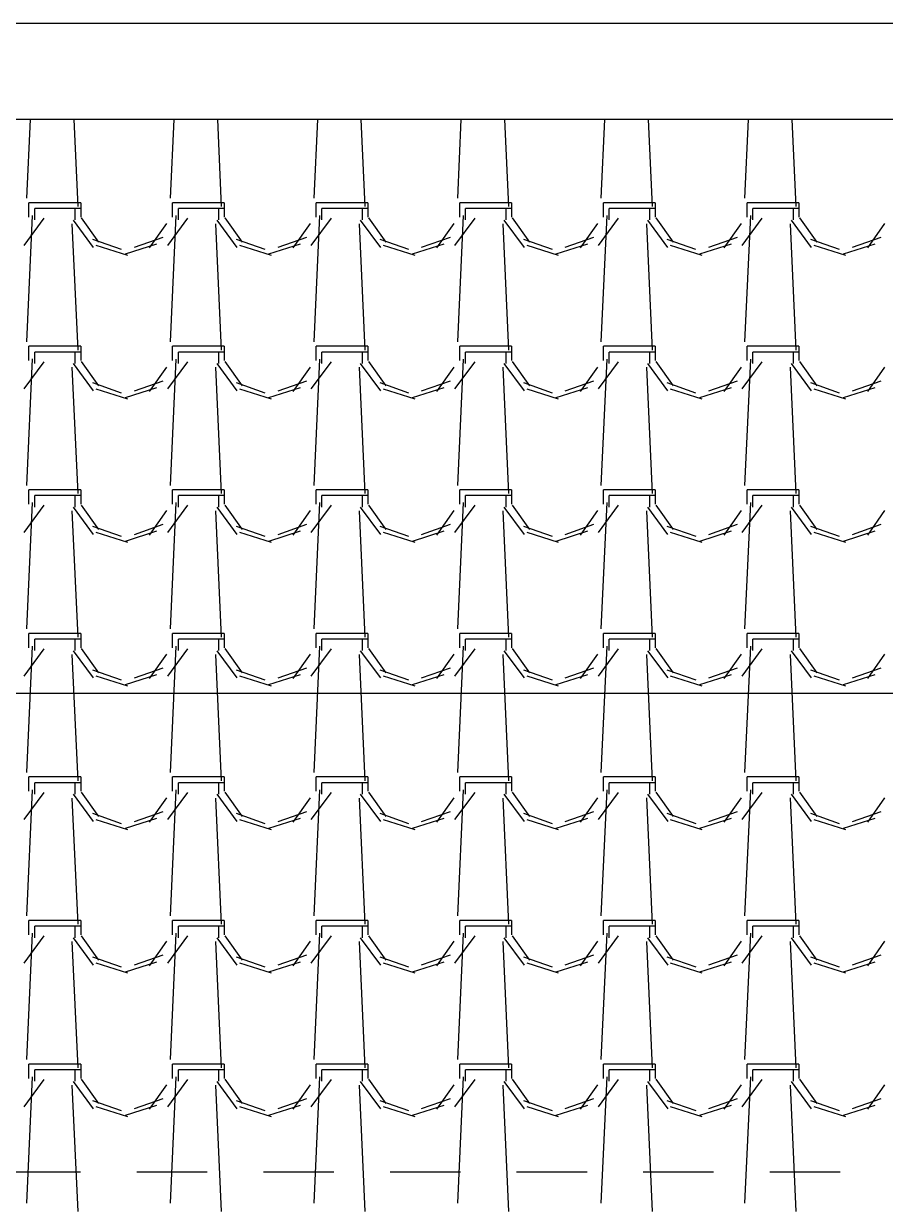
# Model space of a CAD drawing. Header units: millimetres. Extents: x 3923 to 4007, y 744 to 863.
# Drawn here: x 3932.637 to 3934.168, y 853.651 to 855.752 of the extents above; entities that cross this region are included whole.
import ezdxf

# ---------------------------------------------------------------- set-up
doc = ezdxf.new("R2010")
doc.units = ezdxf.units.MM
doc.linetypes.add('HIDDEN2', pattern=[0.1875, 0.125, -0.0625])
doc.layers.add('-HIDRO', color=8, linetype='Continuous')

msp = doc.modelspace()

# ---------------------------------------------------------------- linework, layer by layer
at = {"layer": '-HIDRO'}
for p, q in [((3936.0752, 855.7515), (3930.9722, 855.7515)), ((3935.9051, 855.5814), (3931.1423, 855.5814)), ((3940.838, 854.5608), (3931.1423, 854.5608))]:
    msp.add_line(p, q, dxfattribs=at)
at = {"layer": '-HIDRO', "linetype": 'Continuous'}
for p, q in [((3932.6486, 855.5814), (3932.6422, 855.4412)), ((3932.7261, 855.5814), (3932.7332, 855.4265)), ((3932.9037, 855.5814), (3932.8973, 855.4412)), ((3932.9813, 855.5814), (3932.9883, 855.4265)), ((3933.1589, 855.5814), (3933.1525, 855.4412)), ((3933.2364, 855.5814), (3933.2435, 855.4265)), ((3933.414, 855.5814), (3933.4077, 855.4412)), ((3933.4916, 855.5814), (3933.4986, 855.4265)), ((3933.6692, 855.5814), (3933.6628, 855.4412)), ((3933.7468, 855.5814), (3933.7538, 855.4265)), ((3933.9243, 855.5814), (3933.918, 855.4412)), ((3934.0019, 855.5814), (3934.0089, 855.4265)), ((3932.7283, 855.4332), (3932.6466, 855.4332)), ((3932.6466, 855.4077), (3932.6466, 855.4332)), ((3932.7385, 855.4332), (3932.7283, 855.4332)), ((3932.7385, 855.4332), (3932.7385, 855.4077)), ((3932.9834, 855.4332), (3932.9018, 855.4332)), ((3932.9018, 855.4077), (3932.9018, 855.4332)), ((3932.9936, 855.4332), (3932.9834, 855.4332)), ((3932.9936, 855.4332), (3932.9936, 855.4077)), ((3933.2386, 855.4332), (3933.1569, 855.4332)), ((3933.1569, 855.4077), (3933.1569, 855.4332)), ((3933.2488, 855.4332), (3933.2386, 855.4332)), ((3933.2488, 855.4332), (3933.2488, 855.4077)), ((3933.4937, 855.4332), (3933.4121, 855.4332)), ((3933.4121, 855.4077), (3933.4121, 855.4332)), ((3933.5039, 855.4332), (3933.4937, 855.4332)), ((3933.5039, 855.4332), (3933.5039, 855.4077)), ((3933.7489, 855.4332), (3933.6672, 855.4332)), ((3933.6672, 855.4077), (3933.6672, 855.4332)), ((3933.7591, 855.4332), (3933.7489, 855.4332)), ((3933.7591, 855.4332), (3933.7591, 855.4077)), ((3934.004, 855.4332), (3933.9224, 855.4332)), ((3933.9224, 855.4077), (3933.9224, 855.4332)), ((3934.0142, 855.4332), (3934.004, 855.4332)), ((3934.0142, 855.4332), (3934.0142, 855.4077)), ((3932.7283, 855.423), (3932.6568, 855.423)), ((3932.6568, 855.4026), (3932.6568, 855.423)), ((3932.7283, 855.423), (3932.7283, 855.4026)), ((3932.7385, 855.423), (3932.7283, 855.423)), ((3932.9834, 855.423), (3932.912, 855.423)), ((3932.912, 855.4026), (3932.912, 855.423)), ((3932.9834, 855.423), (3932.9834, 855.4026)), ((3932.9936, 855.423), (3932.9834, 855.423)), ((3933.2386, 855.423), (3933.1671, 855.423)), ((3933.1671, 855.4026), (3933.1671, 855.423)), ((3933.2386, 855.423), (3933.2386, 855.4026)), ((3933.2488, 855.423), (3933.2386, 855.423)), ((3933.4937, 855.423), (3933.4223, 855.423)), ((3933.4223, 855.4026), (3933.4223, 855.423)), ((3933.4937, 855.423), (3933.4937, 855.4026)), ((3933.5039, 855.423), (3933.4937, 855.423)), ((3933.7489, 855.423), (3933.6774, 855.423)), ((3933.6774, 855.4026), (3933.6774, 855.423)), ((3933.7489, 855.423), (3933.7489, 855.4026)), ((3933.7591, 855.423), (3933.7489, 855.423)), ((3934.004, 855.423), (3933.9326, 855.423)), ((3933.9326, 855.4026), (3933.9326, 855.423)), ((3934.004, 855.423), (3934.004, 855.4026)), ((3934.0142, 855.423), (3934.004, 855.423)), ((3932.6379, 855.3573), (3932.6736, 855.4058)), ((3932.6524, 855.4106), (3932.6422, 855.1861)), ((3932.723, 855.3958), (3932.7332, 855.1713)), ((3932.7249, 855.4024), (3932.7607, 855.3539)), ((3932.7396, 855.4062), (3932.7702, 855.3629)), ((3932.8609, 855.3528), (3932.8915, 855.3962)), ((3932.893, 855.3573), (3932.9287, 855.4058)), ((3932.9076, 855.4106), (3932.8973, 855.1861)), ((3932.9781, 855.3958), (3932.9883, 855.1713)), ((3932.9801, 855.4024), (3933.0158, 855.3539)), ((3932.9947, 855.4062), (3933.0254, 855.3629)), ((3933.1161, 855.3528), (3933.1467, 855.3962)), ((3933.1482, 855.3573), (3933.1839, 855.4058)), ((3933.1627, 855.4106), (3933.1525, 855.1861)), ((3933.2333, 855.3958), (3933.2435, 855.1713)), ((3933.2352, 855.4024), (3933.2709, 855.3539)), ((3933.2499, 855.4062), (3933.2805, 855.3629)), ((3933.3712, 855.3528), (3933.4018, 855.3962)), ((3933.4033, 855.3573), (3933.439, 855.4058)), ((3933.4179, 855.4106), (3933.4077, 855.1861)), ((3933.4884, 855.3958), (3933.4986, 855.1713)), ((3933.4904, 855.4024), (3933.5261, 855.3539)), ((3933.505, 855.4062), (3933.5357, 855.3629)), ((3933.6264, 855.3528), (3933.657, 855.3962)), ((3933.6585, 855.3573), (3933.6942, 855.4058)), ((3933.673, 855.4106), (3933.6628, 855.1861)), ((3933.7436, 855.3959), (3933.7538, 855.1713)), ((3933.7455, 855.4024), (3933.7812, 855.3539)), ((3933.7602, 855.4062), (3933.7908, 855.3629)), ((3933.8815, 855.3529), (3933.9122, 855.3962)), ((3933.9136, 855.3573), (3933.9493, 855.4058)), ((3933.9282, 855.4106), (3933.918, 855.1861)), ((3933.9987, 855.3959), (3934.0089, 855.1713)), ((3934.0007, 855.4024), (3934.0364, 855.3539)), ((3934.0153, 855.4062), (3934.046, 855.3629)), ((3934.1367, 855.3529), (3934.1673, 855.3962)), ((3932.8339, 855.3541), (3932.885, 855.372)), ((3933.0891, 855.3541), (3933.1401, 855.372)), ((3933.3442, 855.3541), (3933.3953, 855.372)), ((3933.5994, 855.3541), (3933.6504, 855.372)), ((3933.8545, 855.3541), (3933.9056, 855.372)), ((3934.1097, 855.3541), (3934.1607, 855.372)), ((3932.7594, 855.3686), (3932.8104, 855.3507)), ((3932.7654, 855.3578), (3932.8216, 855.34)), ((3932.8178, 855.3422), (3932.874, 855.3601)), ((3933.0146, 855.3686), (3933.0656, 855.3507)), ((3933.0206, 855.3578), (3933.0767, 855.34)), ((3933.073, 855.3422), (3933.1291, 855.3601)), ((3933.2697, 855.3686), (3933.3207, 855.3507)), ((3933.2757, 855.3578), (3933.3319, 855.34)), ((3933.3281, 855.3422), (3933.3843, 855.3601)), ((3933.5249, 855.3686), (3933.5759, 855.3507)), ((3933.5309, 855.3578), (3933.587, 855.34)), ((3933.5833, 855.3422), (3933.6394, 855.3601)), ((3933.78, 855.3686), (3933.831, 855.3507)), ((3933.786, 855.3578), (3933.8422, 855.34)), ((3933.8384, 855.3422), (3933.8946, 855.3601)), ((3934.0352, 855.3686), (3934.0862, 855.3507)), ((3934.0412, 855.3578), (3934.0973, 855.34)), ((3934.0936, 855.3422), (3934.1497, 855.3601)), ((3932.7283, 855.1781), (3932.6466, 855.1781)), ((3932.6466, 855.1526), (3932.6466, 855.1781)), ((3932.7283, 855.1679), (3932.6568, 855.1679)), ((3932.6568, 855.1475), (3932.6568, 855.1679)), ((3932.7385, 855.1781), (3932.7283, 855.1781)), ((3932.7283, 855.1679), (3932.7283, 855.1475)), ((3932.7385, 855.1679), (3932.7283, 855.1679)), ((3932.7385, 855.1781), (3932.7385, 855.1526)), ((3932.9834, 855.1781), (3932.9018, 855.1781)), ((3932.9018, 855.1526), (3932.9018, 855.1781)), ((3932.9834, 855.1679), (3932.912, 855.1679)), ((3932.912, 855.1475), (3932.912, 855.1679)), ((3932.9936, 855.1781), (3932.9834, 855.1781)), ((3932.9834, 855.1679), (3932.9834, 855.1475)), ((3932.9936, 855.1679), (3932.9834, 855.1679)), ((3932.9936, 855.1781), (3932.9936, 855.1526)), ((3933.2386, 855.1781), (3933.1569, 855.1781)), ((3933.1569, 855.1526), (3933.1569, 855.1781)), ((3933.2386, 855.1679), (3933.1671, 855.1679)), ((3933.1671, 855.1475), (3933.1671, 855.1679)), ((3933.2488, 855.1781), (3933.2386, 855.1781)), ((3933.2386, 855.1679), (3933.2386, 855.1475)), ((3933.2488, 855.1679), (3933.2386, 855.1679)), ((3933.2488, 855.1781), (3933.2488, 855.1526)), ((3933.4937, 855.1781), (3933.4121, 855.1781)), ((3933.4121, 855.1526), (3933.4121, 855.1781)), ((3933.4937, 855.1679), (3933.4223, 855.1679)), ((3933.4223, 855.1475), (3933.4223, 855.1679)), ((3933.5039, 855.1781), (3933.4937, 855.1781)), ((3933.4937, 855.1679), (3933.4937, 855.1475)), ((3933.5039, 855.1679), (3933.4937, 855.1679)), ((3933.5039, 855.1781), (3933.5039, 855.1526)), ((3933.7489, 855.1781), (3933.6672, 855.1781)), ((3933.6672, 855.1526), (3933.6672, 855.1781)), ((3933.7489, 855.1679), (3933.6774, 855.1679)), ((3933.6774, 855.1475), (3933.6774, 855.1679)), ((3933.7591, 855.1781), (3933.7489, 855.1781)), ((3933.7489, 855.1679), (3933.7489, 855.1475)), ((3933.7591, 855.1679), (3933.7489, 855.1679)), ((3933.7591, 855.1781), (3933.7591, 855.1526)), ((3934.004, 855.1781), (3933.9224, 855.1781)), ((3933.9224, 855.1526), (3933.9224, 855.1781)), ((3934.004, 855.1679), (3933.9326, 855.1679)), ((3933.9326, 855.1475), (3933.9326, 855.1679)), ((3934.0142, 855.1781), (3934.004, 855.1781)), ((3934.004, 855.1679), (3934.004, 855.1475)), ((3934.0142, 855.1679), (3934.004, 855.1679)), ((3934.0142, 855.1781), (3934.0142, 855.1526)), ((3932.6379, 855.1022), (3932.6736, 855.1506)), ((3932.6524, 855.1555), (3932.6422, 854.9309)), ((3932.723, 855.1407), (3932.7332, 854.9162)), ((3932.7249, 855.1472), (3932.7607, 855.0988)), ((3932.7396, 855.1511), (3932.7702, 855.1077)), ((3932.8609, 855.0977), (3932.8915, 855.1411)), ((3932.893, 855.1022), (3932.9287, 855.1506)), ((3932.9076, 855.1554), (3932.8973, 854.9309)), ((3932.9781, 855.1407), (3932.9883, 854.9162)), ((3932.9801, 855.1472), (3933.0158, 855.0988)), ((3932.9947, 855.1511), (3933.0254, 855.1077)), ((3933.1161, 855.0977), (3933.1467, 855.1411)), ((3933.1482, 855.1022), (3933.1839, 855.1506)), ((3933.1627, 855.1554), (3933.1525, 854.9309)), ((3933.2333, 855.1407), (3933.2435, 854.9162)), ((3933.2352, 855.1472), (3933.271, 855.0988)), ((3933.2499, 855.1511), (3933.2805, 855.1077)), ((3933.3712, 855.0977), (3933.4019, 855.1411)), ((3933.4033, 855.1022), (3933.439, 855.1506)), ((3933.4179, 855.1554), (3933.4077, 854.9309)), ((3933.4884, 855.1407), (3933.4986, 854.9162)), ((3933.4904, 855.1472), (3933.5261, 855.0988)), ((3933.505, 855.1511), (3933.5357, 855.1077)), ((3933.6264, 855.0977), (3933.657, 855.1411)), ((3933.6585, 855.1022), (3933.6942, 855.1506)), ((3933.673, 855.1554), (3933.6628, 854.9309)), ((3933.7436, 855.1407), (3933.7538, 854.9162)), ((3933.7455, 855.1472), (3933.7812, 855.0988)), ((3933.7602, 855.1511), (3933.7908, 855.1077)), ((3933.8815, 855.0977), (3933.9122, 855.1411)), ((3933.9136, 855.1022), (3933.9493, 855.1506)), ((3933.9282, 855.1554), (3933.918, 854.9309)), ((3933.9987, 855.1407), (3934.0089, 854.9162)), ((3934.0007, 855.1472), (3934.0364, 855.0988)), ((3934.0153, 855.1511), (3934.046, 855.1077)), ((3934.1367, 855.0977), (3934.1673, 855.1411)), ((3932.7594, 855.1134), (3932.8105, 855.0956)), ((3932.7654, 855.1027), (3932.8216, 855.0848)), ((3932.8178, 855.0871), (3932.874, 855.1049)), ((3932.8339, 855.099), (3932.885, 855.1168)), ((3933.0146, 855.1134), (3933.0656, 855.0956)), ((3933.0206, 855.1027), (3933.0767, 855.0848)), ((3933.073, 855.0871), (3933.1291, 855.1049)), ((3933.0891, 855.099), (3933.1401, 855.1168)), ((3933.2697, 855.1134), (3933.3208, 855.0956)), ((3933.2757, 855.1027), (3933.3319, 855.0848)), ((3933.3281, 855.0871), (3933.3843, 855.1049)), ((3933.3442, 855.099), (3933.3953, 855.1168)), ((3933.5249, 855.1134), (3933.5759, 855.0956)), ((3933.5309, 855.1027), (3933.587, 855.0848)), ((3933.5833, 855.0871), (3933.6394, 855.1049)), ((3933.5994, 855.099), (3933.6504, 855.1168)), ((3933.78, 855.1134), (3933.831, 855.0956)), ((3933.786, 855.1027), (3933.8422, 855.0848)), ((3933.8384, 855.0871), (3933.8946, 855.1049)), ((3933.8545, 855.099), (3933.9056, 855.1168)), ((3934.0352, 855.1134), (3934.0862, 855.0956)), ((3934.0412, 855.1027), (3934.0973, 855.0848)), ((3934.0936, 855.0871), (3934.1497, 855.1049)), ((3934.1097, 855.099), (3934.1607, 855.1168)), ((3932.7283, 854.9229), (3932.6466, 854.9229)), ((3932.6466, 854.8974), (3932.6466, 854.9229)), ((3932.7283, 854.9127), (3932.6568, 854.9127)), ((3932.6568, 854.8923), (3932.6568, 854.9127)), ((3932.7385, 854.9229), (3932.7283, 854.9229)), ((3932.7283, 854.9127), (3932.7283, 854.8923)), ((3932.7385, 854.9127), (3932.7283, 854.9127)), ((3932.7385, 854.9229), (3932.7385, 854.8974)), ((3932.9834, 854.9229), (3932.9018, 854.9229)), ((3932.9018, 854.8974), (3932.9018, 854.9229)), ((3932.9834, 854.9127), (3932.912, 854.9127)), ((3932.912, 854.8923), (3932.912, 854.9127)), ((3932.9936, 854.9229), (3932.9834, 854.9229)), ((3932.9834, 854.9127), (3932.9834, 854.8923)), ((3932.9936, 854.9127), (3932.9834, 854.9127)), ((3932.9936, 854.9229), (3932.9936, 854.8974)), ((3933.2386, 854.9229), (3933.1569, 854.9229)), ((3933.1569, 854.8974), (3933.1569, 854.9229)), ((3933.2386, 854.9127), (3933.1671, 854.9127)), ((3933.1671, 854.8923), (3933.1671, 854.9127)), ((3933.2488, 854.9229), (3933.2386, 854.9229)), ((3933.2386, 854.9127), (3933.2386, 854.8923)), ((3933.2488, 854.9127), (3933.2386, 854.9127)), ((3933.2488, 854.9229), (3933.2488, 854.8974)), ((3933.4937, 854.9229), (3933.4121, 854.9229)), ((3933.4121, 854.8974), (3933.4121, 854.9229)), ((3933.4937, 854.9127), (3933.4223, 854.9127)), ((3933.4223, 854.8923), (3933.4223, 854.9127)), ((3933.5039, 854.9229), (3933.4937, 854.9229)), ((3933.4937, 854.9127), (3933.4937, 854.8923)), ((3933.5039, 854.9127), (3933.4937, 854.9127)), ((3933.5039, 854.9229), (3933.5039, 854.8974)), ((3933.7489, 854.9229), (3933.6672, 854.9229)), ((3933.6672, 854.8974), (3933.6672, 854.9229)), ((3933.7489, 854.9127), (3933.6774, 854.9127)), ((3933.6774, 854.8923), (3933.6774, 854.9127)), ((3933.7591, 854.9229), (3933.7489, 854.9229)), ((3933.7489, 854.9127), (3933.7489, 854.8923)), ((3933.7591, 854.9127), (3933.7489, 854.9127)), ((3933.7591, 854.9229), (3933.7591, 854.8974)), ((3934.004, 854.9229), (3933.9224, 854.9229)), ((3933.9224, 854.8974), (3933.9224, 854.9229)), ((3934.004, 854.9127), (3933.9326, 854.9127)), ((3933.9326, 854.8923), (3933.9326, 854.9127)), ((3934.0142, 854.9229), (3934.004, 854.9229)), ((3934.004, 854.9127), (3934.004, 854.8923)), ((3934.0142, 854.9127), (3934.004, 854.9127)), ((3934.0142, 854.9229), (3934.0142, 854.8974)), ((3932.6379, 854.847), (3932.6736, 854.8955)), ((3932.6524, 854.9003), (3932.6422, 854.6758)), ((3932.7249, 854.8921), (3932.7607, 854.8436)), ((3932.7396, 854.8959), (3932.7702, 854.8526)), ((3932.893, 854.847), (3932.9287, 854.8955)), ((3932.9076, 854.9003), (3932.8973, 854.6758)), ((3932.9801, 854.8921), (3933.0158, 854.8436)), ((3932.9947, 854.8959), (3933.0254, 854.8526)), ((3933.1482, 854.847), (3933.1839, 854.8955)), ((3933.1627, 854.9003), (3933.1525, 854.6758)), ((3933.2352, 854.8921), (3933.271, 854.8436)), ((3933.2499, 854.8959), (3933.2805, 854.8526)), ((3933.4033, 854.847), (3933.439, 854.8955)), ((3933.4179, 854.9003), (3933.4077, 854.6758)), ((3933.4904, 854.8921), (3933.5261, 854.8436)), ((3933.505, 854.8959), (3933.5357, 854.8526)), ((3933.6585, 854.847), (3933.6942, 854.8955)), ((3933.673, 854.9003), (3933.6628, 854.6758)), ((3933.7455, 854.8921), (3933.7812, 854.8436)), ((3933.7602, 854.8959), (3933.7908, 854.8526)), ((3933.9136, 854.847), (3933.9493, 854.8955)), ((3933.9282, 854.9003), (3933.918, 854.6758)), ((3934.0007, 854.8921), (3934.0364, 854.8436)), ((3934.0153, 854.8959), (3934.046, 854.8526)), ((3932.723, 854.8855), (3932.7332, 854.661)), ((3932.8609, 854.8425), (3932.8915, 854.8859)), ((3932.9781, 854.8855), (3932.9883, 854.661)), ((3933.1161, 854.8425), (3933.1467, 854.8859)), ((3933.2333, 854.8855), (3933.2435, 854.661)), ((3933.3712, 854.8425), (3933.4019, 854.8859)), ((3933.4884, 854.8855), (3933.4986, 854.661)), ((3933.6264, 854.8426), (3933.657, 854.8859)), ((3933.7436, 854.8856), (3933.7538, 854.661)), ((3933.8815, 854.8426), (3933.9122, 854.8859)), ((3933.9987, 854.8856), (3934.0089, 854.661)), ((3934.1367, 854.8426), (3934.1673, 854.8859)), ((3932.7594, 854.8583), (3932.8105, 854.8404)), ((3932.7654, 854.8475), (3932.8216, 854.8297)), ((3932.8178, 854.8319), (3932.874, 854.8498)), ((3932.8339, 854.8438), (3932.885, 854.8617)), ((3933.0146, 854.8583), (3933.0656, 854.8404)), ((3933.0206, 854.8475), (3933.0767, 854.8297)), ((3933.073, 854.8319), (3933.1291, 854.8498)), ((3933.0891, 854.8438), (3933.1401, 854.8617)), ((3933.2697, 854.8583), (3933.3208, 854.8404)), ((3933.2757, 854.8475), (3933.3319, 854.8297)), ((3933.3281, 854.8319), (3933.3843, 854.8498)), ((3933.3442, 854.8438), (3933.3953, 854.8617)), ((3933.5249, 854.8583), (3933.5759, 854.8404)), ((3933.5309, 854.8475), (3933.587, 854.8297)), ((3933.5833, 854.8319), (3933.6394, 854.8498)), ((3933.5994, 854.8438), (3933.6504, 854.8617)), ((3933.78, 854.8583), (3933.8311, 854.8404)), ((3933.786, 854.8475), (3933.8422, 854.8297)), ((3933.8384, 854.8319), (3933.8946, 854.8498)), ((3933.8545, 854.8438), (3933.9056, 854.8617)), ((3934.0352, 854.8583), (3934.0862, 854.8404)), ((3934.0412, 854.8475), (3934.0973, 854.8297)), ((3934.0936, 854.8319), (3934.1497, 854.8498)), ((3934.1097, 854.8438), (3934.1607, 854.8617)), ((3932.7283, 854.6678), (3932.6466, 854.6678)), ((3932.6466, 854.6423), (3932.6466, 854.6678)), ((3932.7283, 854.6576), (3932.6568, 854.6576)), ((3932.6568, 854.6372), (3932.6568, 854.6576)), ((3932.7385, 854.6678), (3932.7283, 854.6678)), ((3932.7283, 854.6576), (3932.7283, 854.6372)), ((3932.7385, 854.6576), (3932.7283, 854.6576)), ((3932.7385, 854.6678), (3932.7385, 854.6423)), ((3932.9834, 854.6678), (3932.9018, 854.6678)), ((3932.9018, 854.6423), (3932.9018, 854.6678)), ((3932.9834, 854.6576), (3932.912, 854.6576)), ((3932.912, 854.6372), (3932.912, 854.6576)), ((3932.9936, 854.6678), (3932.9834, 854.6678)), ((3932.9834, 854.6576), (3932.9834, 854.6372)), ((3932.9936, 854.6576), (3932.9834, 854.6576)), ((3932.9936, 854.6678), (3932.9936, 854.6423)), ((3933.2386, 854.6678), (3933.1569, 854.6678)), ((3933.1569, 854.6423), (3933.1569, 854.6678)), ((3933.2386, 854.6576), (3933.1671, 854.6576)), ((3933.1671, 854.6372), (3933.1671, 854.6576)), ((3933.2488, 854.6678), (3933.2386, 854.6678)), ((3933.2386, 854.6576), (3933.2386, 854.6372)), ((3933.2488, 854.6576), (3933.2386, 854.6576)), ((3933.2488, 854.6678), (3933.2488, 854.6423)), ((3933.4937, 854.6678), (3933.4121, 854.6678)), ((3933.4121, 854.6423), (3933.4121, 854.6678)), ((3933.4937, 854.6576), (3933.4223, 854.6576)), ((3933.4223, 854.6372), (3933.4223, 854.6576)), ((3933.5039, 854.6678), (3933.4937, 854.6678)), ((3933.4937, 854.6576), (3933.4937, 854.6372)), ((3933.5039, 854.6576), (3933.4937, 854.6576)), ((3933.5039, 854.6678), (3933.5039, 854.6423)), ((3933.7489, 854.6678), (3933.6672, 854.6678)), ((3933.6672, 854.6423), (3933.6672, 854.6678)), ((3933.7489, 854.6576), (3933.6774, 854.6576)), ((3933.6774, 854.6372), (3933.6774, 854.6576)), ((3933.7591, 854.6678), (3933.7489, 854.6678)), ((3933.7489, 854.6576), (3933.7489, 854.6372)), ((3933.7591, 854.6576), (3933.7489, 854.6576)), ((3933.7591, 854.6678), (3933.7591, 854.6423)), ((3934.004, 854.6678), (3933.9224, 854.6678)), ((3933.9224, 854.6423), (3933.9224, 854.6678)), ((3934.004, 854.6576), (3933.9326, 854.6576)), ((3933.9326, 854.6372), (3933.9326, 854.6576)), ((3934.0142, 854.6678), (3934.004, 854.6678)), ((3934.004, 854.6576), (3934.004, 854.6372)), ((3934.0142, 854.6576), (3934.004, 854.6576)), ((3934.0142, 854.6678), (3934.0142, 854.6423)), ((3932.6379, 854.5919), (3932.6736, 854.6403)), ((3932.6524, 854.6452), (3932.6422, 854.4206)), ((3932.7249, 854.6369), (3932.7607, 854.5885)), ((3932.7396, 854.6408), (3932.7702, 854.5974)), ((3932.893, 854.5919), (3932.9287, 854.6403)), ((3932.9076, 854.6451), (3932.8973, 854.4206)), ((3932.9801, 854.6369), (3933.0158, 854.5885)), ((3932.9947, 854.6408), (3933.0254, 854.5974)), ((3933.1482, 854.5919), (3933.1839, 854.6403)), ((3933.1627, 854.6451), (3933.1525, 854.4206)), ((3933.2352, 854.6369), (3933.271, 854.5885)), ((3933.2499, 854.6408), (3933.2805, 854.5974)), ((3933.4033, 854.5919), (3933.439, 854.6403)), ((3933.4179, 854.6451), (3933.4077, 854.4206)), ((3933.4904, 854.6369), (3933.5261, 854.5885)), ((3933.505, 854.6408), (3933.5357, 854.5974)), ((3933.6585, 854.5919), (3933.6942, 854.6403)), ((3933.673, 854.6451), (3933.6628, 854.4206)), ((3933.7455, 854.6369), (3933.7813, 854.5885)), ((3933.7602, 854.6408), (3933.7908, 854.5974)), ((3933.9136, 854.5919), (3933.9493, 854.6403)), ((3933.9282, 854.6451), (3933.918, 854.4206)), ((3934.0007, 854.6369), (3934.0364, 854.5885)), ((3934.0153, 854.6408), (3934.046, 854.5974)), ((3932.723, 854.6304), (3932.7332, 854.4059)), ((3932.8609, 854.5874), (3932.8915, 854.6308)), ((3932.9781, 854.6304), (3932.9883, 854.4059)), ((3933.1161, 854.5874), (3933.1467, 854.6308)), ((3933.2333, 854.6304), (3933.2435, 854.4059)), ((3933.3712, 854.5874), (3933.4019, 854.6308)), ((3933.4884, 854.6304), (3933.4986, 854.4059)), ((3933.6264, 854.5874), (3933.657, 854.6308)), ((3933.7436, 854.6304), (3933.7538, 854.4059)), ((3933.8815, 854.5874), (3933.9122, 854.6308)), ((3933.9987, 854.6304), (3934.0089, 854.4059)), ((3934.1367, 854.5874), (3934.1673, 854.6308)), ((3932.7594, 854.6031), (3932.8105, 854.5853)), ((3932.7654, 854.5924), (3932.8216, 854.5745)), ((3932.8178, 854.5768), (3932.874, 854.5946)), ((3932.8339, 854.5887), (3932.885, 854.6065)), ((3933.0146, 854.6031), (3933.0656, 854.5853)), ((3933.0206, 854.5924), (3933.0767, 854.5745)), ((3933.073, 854.5768), (3933.1291, 854.5946)), ((3933.0891, 854.5887), (3933.1401, 854.6065)), ((3933.2697, 854.6031), (3933.3208, 854.5853)), ((3933.2757, 854.5924), (3933.3319, 854.5745)), ((3933.3281, 854.5768), (3933.3843, 854.5946)), ((3933.3442, 854.5887), (3933.3953, 854.6065)), ((3933.5249, 854.6031), (3933.5759, 854.5853)), ((3933.5309, 854.5924), (3933.587, 854.5745)), ((3933.5833, 854.5768), (3933.6394, 854.5946)), ((3933.5994, 854.5887), (3933.6504, 854.6065)), ((3933.78, 854.6031), (3933.8311, 854.5853)), ((3933.786, 854.5924), (3933.8422, 854.5745)), ((3933.8384, 854.5768), (3933.8946, 854.5946)), ((3933.8545, 854.5887), (3933.9056, 854.6065)), ((3934.0352, 854.6031), (3934.0862, 854.5853)), ((3934.0412, 854.5924), (3934.0973, 854.5745)), ((3934.0936, 854.5768), (3934.1497, 854.5946)), ((3934.1097, 854.5887), (3934.1607, 854.6065)), ((3932.7283, 854.4126), (3932.6466, 854.4126)), ((3932.6466, 854.3871), (3932.6466, 854.4126)), ((3932.7385, 854.4126), (3932.7283, 854.4126)), ((3932.7385, 854.4126), (3932.7385, 854.3871)), ((3932.9834, 854.4126), (3932.9018, 854.4126)), ((3932.9018, 854.3871), (3932.9018, 854.4126)), ((3932.9936, 854.4126), (3932.9834, 854.4126)), ((3932.9936, 854.4126), (3932.9936, 854.3871)), ((3933.2386, 854.4126), (3933.1569, 854.4126)), ((3933.1569, 854.3871), (3933.1569, 854.4126)), ((3933.2488, 854.4126), (3933.2386, 854.4126)), ((3933.2488, 854.4126), (3933.2488, 854.3871)), ((3933.4937, 854.4126), (3933.4121, 854.4126)), ((3933.4121, 854.3871), (3933.4121, 854.4126)), ((3933.5039, 854.4126), (3933.4937, 854.4126)), ((3933.5039, 854.4126), (3933.5039, 854.3871)), ((3933.7489, 854.4126), (3933.6672, 854.4126)), ((3933.6672, 854.3871), (3933.6672, 854.4126)), ((3933.7591, 854.4126), (3933.7489, 854.4126)), ((3933.7591, 854.4126), (3933.7591, 854.3871)), ((3934.004, 854.4126), (3933.9224, 854.4126)), ((3933.9224, 854.3871), (3933.9224, 854.4126)), ((3934.0142, 854.4126), (3934.004, 854.4126)), ((3934.0142, 854.4126), (3934.0142, 854.3871)), ((3932.6379, 854.3367), (3932.6736, 854.3852)), ((3932.6524, 854.39), (3932.6422, 854.1655)), ((3932.7283, 854.4024), (3932.6568, 854.4024)), ((3932.6568, 854.382), (3932.6568, 854.4024)), ((3932.7283, 854.4024), (3932.7283, 854.382)), ((3932.7385, 854.4024), (3932.7283, 854.4024)), ((3932.7396, 854.3856), (3932.7702, 854.3423)), ((3932.893, 854.3367), (3932.9287, 854.3852)), ((3932.9076, 854.39), (3932.8973, 854.1655)), ((3932.9834, 854.4024), (3932.912, 854.4024)), ((3932.912, 854.382), (3932.912, 854.4024)), ((3932.9834, 854.4024), (3932.9834, 854.382)), ((3932.9936, 854.4024), (3932.9834, 854.4024)), ((3932.9947, 854.3856), (3933.0254, 854.3423)), ((3933.1482, 854.3367), (3933.1839, 854.3852)), ((3933.1627, 854.39), (3933.1525, 854.1655)), ((3933.2386, 854.4024), (3933.1671, 854.4024)), ((3933.1671, 854.382), (3933.1671, 854.4024)), ((3933.2386, 854.4024), (3933.2386, 854.382)), ((3933.2488, 854.4024), (3933.2386, 854.4024)), ((3933.2499, 854.3856), (3933.2805, 854.3423)), ((3933.4033, 854.3367), (3933.439, 854.3852)), ((3933.4179, 854.39), (3933.4077, 854.1655)), ((3933.4937, 854.4024), (3933.4223, 854.4024)), ((3933.4223, 854.382), (3933.4223, 854.4024)), ((3933.4937, 854.4024), (3933.4937, 854.382)), ((3933.5039, 854.4024), (3933.4937, 854.4024)), ((3933.505, 854.3856), (3933.5357, 854.3423)), ((3933.6585, 854.3367), (3933.6942, 854.3852)), ((3933.673, 854.39), (3933.6628, 854.1655)), ((3933.7489, 854.4024), (3933.6774, 854.4024)), ((3933.6774, 854.382), (3933.6774, 854.4024)), ((3933.7489, 854.4024), (3933.7489, 854.382)), ((3933.7591, 854.4024), (3933.7489, 854.4024)), ((3933.7602, 854.3856), (3933.7908, 854.3423)), ((3933.9136, 854.3367), (3933.9493, 854.3852)), ((3933.9282, 854.39), (3933.918, 854.1655)), ((3934.004, 854.4024), (3933.9326, 854.4024)), ((3933.9326, 854.382), (3933.9326, 854.4024)), ((3934.004, 854.4024), (3934.004, 854.382)), ((3934.0142, 854.4024), (3934.004, 854.4024)), ((3934.0153, 854.3856), (3934.046, 854.3423)), ((3932.723, 854.3752), (3932.7332, 854.1507)), ((3932.7249, 854.3818), (3932.7607, 854.3333)), ((3932.8609, 854.3322), (3932.8916, 854.3756)), ((3932.9781, 854.3752), (3932.9883, 854.1507)), ((3932.9801, 854.3818), (3933.0158, 854.3333)), ((3933.1161, 854.3323), (3933.1467, 854.3756)), ((3933.2333, 854.3752), (3933.2435, 854.1507)), ((3933.2352, 854.3818), (3933.271, 854.3333)), ((3933.3712, 854.3323), (3933.4019, 854.3756)), ((3933.4884, 854.3752), (3933.4986, 854.1507)), ((3933.4904, 854.3818), (3933.5261, 854.3333)), ((3933.6264, 854.3323), (3933.657, 854.3756)), ((3933.7436, 854.3753), (3933.7538, 854.1507)), ((3933.7455, 854.3818), (3933.7813, 854.3333)), ((3933.8815, 854.3323), (3933.9122, 854.3756)), ((3933.9987, 854.3753), (3934.0089, 854.1507)), ((3934.0007, 854.3818), (3934.0364, 854.3333)), ((3934.1367, 854.3323), (3934.1673, 854.3756)), ((3932.7594, 854.348), (3932.8105, 854.3301)), ((3932.8339, 854.3335), (3932.885, 854.3514)), ((3933.0146, 854.348), (3933.0656, 854.3301)), ((3933.0891, 854.3335), (3933.1401, 854.3514)), ((3933.2697, 854.348), (3933.3208, 854.3301)), ((3933.3442, 854.3335), (3933.3953, 854.3514)), ((3933.5249, 854.348), (3933.5759, 854.3301)), ((3933.5994, 854.3335), (3933.6504, 854.3514)), ((3933.78, 854.348), (3933.8311, 854.3301)), ((3933.8545, 854.3335), (3933.9056, 854.3514)), ((3934.0352, 854.348), (3934.0862, 854.3301)), ((3934.1097, 854.3335), (3934.1607, 854.3514)), ((3932.7654, 854.3372), (3932.8216, 854.3194)), ((3932.8178, 854.3216), (3932.874, 854.3395)), ((3933.0206, 854.3372), (3933.0767, 854.3194)), ((3933.073, 854.3216), (3933.1291, 854.3395)), ((3933.2757, 854.3372), (3933.3319, 854.3194)), ((3933.3281, 854.3216), (3933.3843, 854.3395)), ((3933.5309, 854.3372), (3933.587, 854.3194)), ((3933.5833, 854.3216), (3933.6394, 854.3395)), ((3933.786, 854.3372), (3933.8422, 854.3194)), ((3933.8384, 854.3216), (3933.8946, 854.3395)), ((3934.0412, 854.3372), (3934.0973, 854.3194)), ((3934.0936, 854.3216), (3934.1497, 854.3395)), ((3932.7283, 854.1575), (3932.6466, 854.1575)), ((3932.6466, 854.132), (3932.6466, 854.1575)), ((3932.7385, 854.1575), (3932.7283, 854.1575)), ((3932.7385, 854.1575), (3932.7385, 854.132)), ((3932.9834, 854.1575), (3932.9018, 854.1575)), ((3932.9018, 854.132), (3932.9018, 854.1575)), ((3932.9936, 854.1575), (3932.9834, 854.1575)), ((3932.9936, 854.1575), (3932.9936, 854.132)), ((3933.2386, 854.1575), (3933.1569, 854.1575)), ((3933.1569, 854.132), (3933.1569, 854.1575)), ((3933.2488, 854.1575), (3933.2386, 854.1575)), ((3933.2488, 854.1575), (3933.2488, 854.132)), ((3933.4937, 854.1575), (3933.4121, 854.1575)), ((3933.4121, 854.132), (3933.4121, 854.1575)), ((3933.5039, 854.1575), (3933.4937, 854.1575)), ((3933.5039, 854.1575), (3933.5039, 854.132)), ((3933.7489, 854.1575), (3933.6672, 854.1575)), ((3933.6672, 854.132), (3933.6672, 854.1575)), ((3933.7591, 854.1575), (3933.7489, 854.1575)), ((3933.7591, 854.1575), (3933.7591, 854.132)), ((3934.004, 854.1575), (3933.9224, 854.1575)), ((3933.9224, 854.132), (3933.9224, 854.1575)), ((3934.0142, 854.1575), (3934.004, 854.1575)), ((3934.0142, 854.1575), (3934.0142, 854.132)), ((3932.6524, 854.1349), (3932.6422, 853.9103)), ((3932.7283, 854.1473), (3932.6568, 854.1473)), ((3932.6568, 854.1269), (3932.6568, 854.1473)), ((3932.7283, 854.1473), (3932.7283, 854.1269)), ((3932.7385, 854.1473), (3932.7283, 854.1473)), ((3932.7396, 854.1305), (3932.7702, 854.0871)), ((3932.9076, 854.1348), (3932.8973, 853.9103)), ((3932.9834, 854.1473), (3932.912, 854.1473)), ((3932.912, 854.1269), (3932.912, 854.1473)), ((3932.9834, 854.1473), (3932.9834, 854.1269)), ((3932.9936, 854.1473), (3932.9834, 854.1473)), ((3932.9947, 854.1305), (3933.0254, 854.0871)), ((3933.1627, 854.1348), (3933.1525, 853.9103)), ((3933.2386, 854.1473), (3933.1671, 854.1473)), ((3933.1671, 854.1269), (3933.1671, 854.1473)), ((3933.2386, 854.1473), (3933.2386, 854.1269)), ((3933.2488, 854.1473), (3933.2386, 854.1473)), ((3933.2499, 854.1305), (3933.2805, 854.0871)), ((3933.4179, 854.1348), (3933.4077, 853.9103)), ((3933.4937, 854.1473), (3933.4223, 854.1473)), ((3933.4223, 854.1269), (3933.4223, 854.1473)), ((3933.4937, 854.1473), (3933.4937, 854.1269)), ((3933.5039, 854.1473), (3933.4937, 854.1473)), ((3933.505, 854.1305), (3933.5357, 854.0871)), ((3933.673, 854.1348), (3933.6628, 853.9103)), ((3933.7489, 854.1473), (3933.6774, 854.1473)), ((3933.6774, 854.1269), (3933.6774, 854.1473)), ((3933.7489, 854.1473), (3933.7489, 854.1269)), ((3933.7591, 854.1473), (3933.7489, 854.1473)), ((3933.7602, 854.1305), (3933.7908, 854.0871)), ((3933.9282, 854.1348), (3933.918, 853.9103)), ((3934.004, 854.1473), (3933.9326, 854.1473)), ((3933.9326, 854.1269), (3933.9326, 854.1473)), ((3934.004, 854.1473), (3934.004, 854.1269)), ((3934.0142, 854.1473), (3934.004, 854.1473)), ((3934.0153, 854.1305), (3934.046, 854.0871)), ((3932.6379, 854.0816), (3932.6736, 854.13)), ((3932.723, 854.1201), (3932.7332, 853.8956)), ((3932.7249, 854.1266), (3932.7607, 854.0782)), ((3932.8609, 854.0771), (3932.8916, 854.1205)), ((3932.893, 854.0816), (3932.9287, 854.13)), ((3932.9781, 854.1201), (3932.9883, 853.8956)), ((3932.9801, 854.1266), (3933.0158, 854.0782)), ((3933.1161, 854.0771), (3933.1467, 854.1205)), ((3933.1482, 854.0816), (3933.1839, 854.13)), ((3933.2333, 854.1201), (3933.2435, 853.8956)), ((3933.2352, 854.1266), (3933.271, 854.0782)), ((3933.3712, 854.0771), (3933.4019, 854.1205)), ((3933.4033, 854.0816), (3933.439, 854.13)), ((3933.4884, 854.1201), (3933.4986, 853.8956)), ((3933.4904, 854.1266), (3933.5261, 854.0782)), ((3933.6264, 854.0771), (3933.657, 854.1205)), ((3933.6585, 854.0816), (3933.6942, 854.13)), ((3933.7436, 854.1201), (3933.7538, 853.8956)), ((3933.7455, 854.1266), (3933.7813, 854.0782)), ((3933.8815, 854.0771), (3933.9122, 854.1205)), ((3933.9136, 854.0816), (3933.9493, 854.13)), ((3933.9987, 854.1201), (3934.0089, 853.8956)), ((3934.0007, 854.1266), (3934.0364, 854.0782)), ((3934.1367, 854.0771), (3934.1673, 854.1205)), ((3932.7594, 854.0928), (3932.8105, 854.075)), ((3932.8339, 854.0784), (3932.885, 854.0962)), ((3933.0146, 854.0928), (3933.0656, 854.075)), ((3933.0891, 854.0784), (3933.1401, 854.0962)), ((3933.2697, 854.0928), (3933.3208, 854.075)), ((3933.3442, 854.0784), (3933.3953, 854.0962)), ((3933.5249, 854.0928), (3933.5759, 854.075)), ((3933.5994, 854.0784), (3933.6504, 854.0962)), ((3933.78, 854.0928), (3933.8311, 854.075)), ((3933.8545, 854.0784), (3933.9056, 854.0962)), ((3934.0352, 854.0928), (3934.0862, 854.075)), ((3934.1097, 854.0784), (3934.1607, 854.0962)), ((3932.7654, 854.0821), (3932.8216, 854.0642)), ((3932.8178, 854.0665), (3932.874, 854.0843)), ((3933.0206, 854.0821), (3933.0767, 854.0642)), ((3933.073, 854.0665), (3933.1291, 854.0843)), ((3933.2757, 854.0821), (3933.3319, 854.0642)), ((3933.3281, 854.0665), (3933.3843, 854.0843)), ((3933.5309, 854.0821), (3933.587, 854.0642)), ((3933.5833, 854.0665), (3933.6394, 854.0843)), ((3933.786, 854.0821), (3933.8422, 854.0642)), ((3933.8384, 854.0665), (3933.8946, 854.0843)), ((3934.0412, 854.0821), (3934.0973, 854.0642)), ((3934.0936, 854.0665), (3934.1497, 854.0843)), ((3932.7283, 853.9023), (3932.6466, 853.9023)), ((3932.6466, 853.8768), (3932.6466, 853.9023)), ((3932.7385, 853.9023), (3932.7283, 853.9023)), ((3932.7385, 853.9023), (3932.7385, 853.8768)), ((3932.9834, 853.9023), (3932.9018, 853.9023)), ((3932.9018, 853.8768), (3932.9018, 853.9023)), ((3932.9936, 853.9023), (3932.9834, 853.9023)), ((3932.9936, 853.9023), (3932.9936, 853.8768)), ((3933.2386, 853.9023), (3933.1569, 853.9023)), ((3933.1569, 853.8768), (3933.1569, 853.9023)), ((3933.2488, 853.9023), (3933.2386, 853.9023)), ((3933.2488, 853.9023), (3933.2488, 853.8768)), ((3933.4937, 853.9023), (3933.4121, 853.9023)), ((3933.4121, 853.8768), (3933.4121, 853.9023)), ((3933.5039, 853.9023), (3933.4937, 853.9023)), ((3933.5039, 853.9023), (3933.5039, 853.8768)), ((3933.7489, 853.9023), (3933.6672, 853.9023)), ((3933.6672, 853.8768), (3933.6672, 853.9023)), ((3933.7591, 853.9023), (3933.7489, 853.9023)), ((3933.7591, 853.9023), (3933.7591, 853.8768)), ((3934.004, 853.9023), (3933.9224, 853.9023)), ((3933.9224, 853.8768), (3933.9224, 853.9023)), ((3934.0142, 853.9023), (3934.004, 853.9023)), ((3934.0142, 853.9023), (3934.0142, 853.8768)), ((3932.6524, 853.8797), (3932.6422, 853.6552)), ((3932.7283, 853.8921), (3932.6568, 853.8921)), ((3932.6568, 853.8717), (3932.6568, 853.8921)), ((3932.7283, 853.8921), (3932.7283, 853.8717)), ((3932.7385, 853.8921), (3932.7283, 853.8921)), ((3932.9076, 853.8797), (3932.8973, 853.6552)), ((3932.9834, 853.8921), (3932.912, 853.8921)), ((3932.912, 853.8717), (3932.912, 853.8921)), ((3932.9834, 853.8921), (3932.9834, 853.8717)), ((3932.9936, 853.8921), (3932.9834, 853.8921)), ((3933.1627, 853.8797), (3933.1525, 853.6552)), ((3933.2386, 853.8921), (3933.1671, 853.8921)), ((3933.1671, 853.8717), (3933.1671, 853.8921)), ((3933.2386, 853.8921), (3933.2386, 853.8717)), ((3933.2488, 853.8921), (3933.2386, 853.8921)), ((3933.4179, 853.8797), (3933.4077, 853.6552)), ((3933.4937, 853.8921), (3933.4223, 853.8921)), ((3933.4223, 853.8717), (3933.4223, 853.8921)), ((3933.4937, 853.8921), (3933.4937, 853.8717)), ((3933.5039, 853.8921), (3933.4937, 853.8921)), ((3933.673, 853.8797), (3933.6628, 853.6552)), ((3933.7489, 853.8921), (3933.6774, 853.8921)), ((3933.6774, 853.8717), (3933.6774, 853.8921)), ((3933.7489, 853.8921), (3933.7489, 853.8717)), ((3933.7591, 853.8921), (3933.7489, 853.8921)), ((3933.9282, 853.8797), (3933.918, 853.6552)), ((3934.004, 853.8921), (3933.9326, 853.8921)), ((3933.9326, 853.8717), (3933.9326, 853.8921)), ((3934.004, 853.8921), (3934.004, 853.8717)), ((3934.0142, 853.8921), (3934.004, 853.8921)), ((3932.6379, 853.8264), (3932.6736, 853.8749)), ((3932.723, 853.8649), (3932.7332, 853.6404)), ((3932.7249, 853.8715), (3932.7607, 853.823)), ((3932.7396, 853.8753), (3932.7702, 853.832)), ((3932.8609, 853.822), (3932.8916, 853.8653)), ((3932.893, 853.8264), (3932.9287, 853.8749)), ((3932.9781, 853.8649), (3932.9883, 853.6404)), ((3932.9801, 853.8715), (3933.0158, 853.823)), ((3932.9947, 853.8753), (3933.0254, 853.832)), ((3933.1161, 853.822), (3933.1467, 853.8653)), ((3933.1482, 853.8264), (3933.1839, 853.8749)), ((3933.2333, 853.8649), (3933.2435, 853.6404)), ((3933.2352, 853.8715), (3933.271, 853.823)), ((3933.2499, 853.8753), (3933.2805, 853.832)), ((3933.3712, 853.822), (3933.4019, 853.8653)), ((3933.4033, 853.8264), (3933.439, 853.8749)), ((3933.4884, 853.8649), (3933.4986, 853.6404)), ((3933.4904, 853.8715), (3933.5261, 853.823)), ((3933.505, 853.8753), (3933.5357, 853.832)), ((3933.6264, 853.822), (3933.657, 853.8653)), ((3933.6584, 853.8264), (3933.6942, 853.8749)), ((3933.7436, 853.865), (3933.7538, 853.6404)), ((3933.7455, 853.8715), (3933.7813, 853.823)), ((3933.7602, 853.8753), (3933.7908, 853.832)), ((3933.8815, 853.822), (3933.9122, 853.8653)), ((3933.9136, 853.8264), (3933.9493, 853.8749)), ((3933.9987, 853.865), (3934.0089, 853.6404)), ((3934.0007, 853.8715), (3934.0364, 853.823)), ((3934.0153, 853.8753), (3934.046, 853.832)), ((3934.1367, 853.822), (3934.1673, 853.8653)), ((3932.7594, 853.8377), (3932.8105, 853.8198)), ((3932.8339, 853.8232), (3932.885, 853.8411)), ((3933.0146, 853.8377), (3933.0656, 853.8198)), ((3933.0891, 853.8232), (3933.1401, 853.8411)), ((3933.2697, 853.8377), (3933.3208, 853.8198)), ((3933.3442, 853.8232), (3933.3952, 853.8411)), ((3933.5249, 853.8377), (3933.5759, 853.8198)), ((3933.5994, 853.8232), (3933.6504, 853.8411)), ((3933.78, 853.8377), (3933.8311, 853.8198)), ((3933.8545, 853.8232), (3933.9055, 853.8411)), ((3934.0352, 853.8377), (3934.0862, 853.8198)), ((3934.1097, 853.8232), (3934.1607, 853.8411)), ((3932.7654, 853.8269), (3932.8216, 853.8091)), ((3932.8178, 853.8113), (3932.874, 853.8292)), ((3933.0206, 853.8269), (3933.0767, 853.8091)), ((3933.073, 853.8113), (3933.1291, 853.8292)), ((3933.2757, 853.8269), (3933.3319, 853.8091)), ((3933.3281, 853.8113), (3933.3843, 853.8292)), ((3933.5309, 853.8269), (3933.587, 853.8091)), ((3933.5833, 853.8113), (3933.6394, 853.8292)), ((3933.786, 853.8269), (3933.8422, 853.8091)), ((3933.8384, 853.8113), (3933.8946, 853.8292)), ((3934.0412, 853.8269), (3934.0973, 853.8091)), ((3934.0936, 853.8113), (3934.1497, 853.8292))]:
    msp.add_line(p, q, dxfattribs=at)
at = {"layer": '-HIDRO', "linetype": 'HIDDEN2'}
msp.add_line((3940.838, 853.7103), (3931.9928, 853.7103), dxfattribs=at)

doc.saveas('drawing.dxf')
